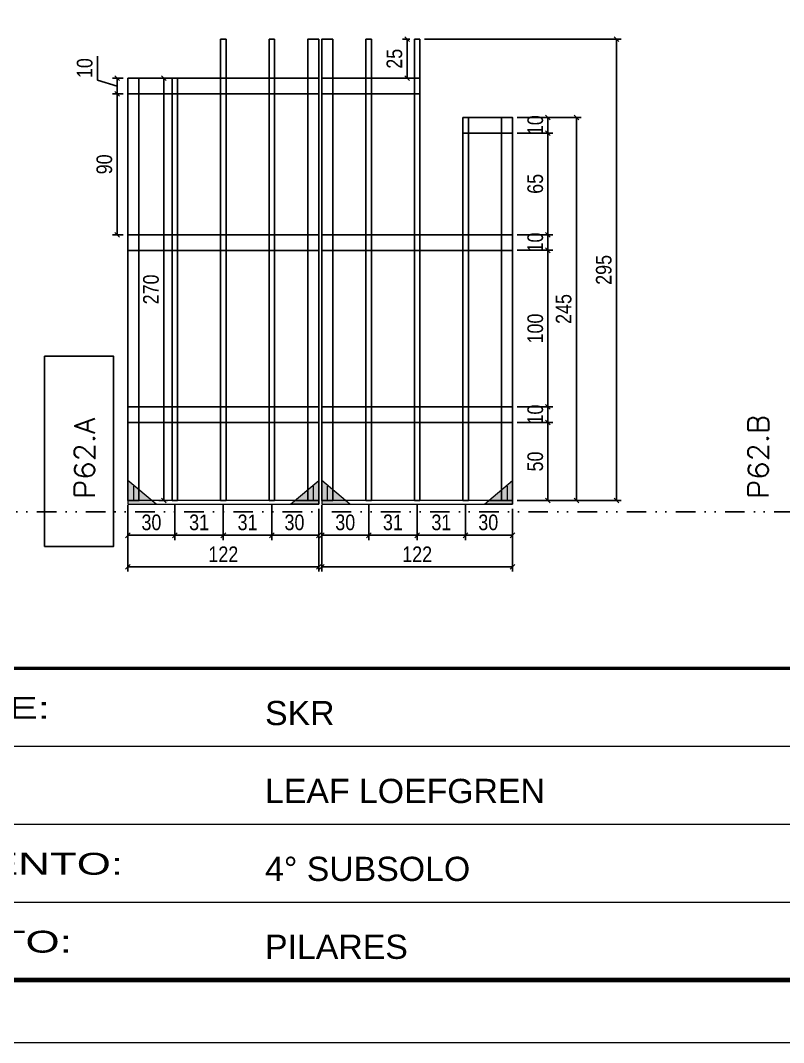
# Model space of a CAD drawing. Header units: millimetres. Extents: x 13777 to 27878, y -21631 to 6985.
# Drawn here: x 19711 to 20199, y -8997 to -8343 of the extents above; entities that cross this region are included whole.
import ezdxf

# ---------------------------------------------------------------- set-up
doc = ezdxf.new("R2010")
doc.units = ezdxf.units.MM
for name, pattern in [('CONTINUO', [0]), ('DASHED', [0.75, 0.5, -0.25]), ('DIVIDE2', [0.625, 0.25, -0.125, 0, -0.125, 0, -0.125]), ('HIDDEN', [0.375, 0.25, -0.125])]:
    doc.linetypes.add(name, pattern=pattern)
doc.layers.add('00-FELIPE', color=6, linetype='Continuous', plot=False)
for name, color, linetype in [('COTA', 241, 'Continuous'), ('Nível', 160, 'Continuous'), ('SARR_2.2x10', 60, 'Continuous'), ('SARR_3.5x7', 81, 'Continuous'), ('SARR_7x7', 40, 'Continuous')]:
    doc.layers.add(name, color=color, linetype=linetype)
for name, color, linetype, lineweight in [('Folhas', 255, 'Continuous', 9), ('Madeira', 126, 'Continuous', 18), ('Sarr 2.2x7', 40, 'Continuous', 9), ('SARRAFO DE PRESSAO', 251, 'DASHED', 9), ('Texto Seção', 7, 'Continuous', 15)]:
    doc.layers.add(name, color=color, linetype=linetype, lineweight=lineweight)
doc.styles.add('ARIAL', font='arial.ttf')
doc.styles.add('COTA TECNICA', font='techl___.ttf', dxfattribs={"height": 10})
doc.styles.add('REGUA-120', font='ROMANS.shx', dxfattribs={"height": 15})
doc.styles.add('Tecnologia', font='')
doc.styles.get('Tecnologia').set_extended_font_data('Forgotten Futurist')
doc.dimstyles.new('PAINEL', dxfattribs={"dimtxt": 10, "dimasz": 3, "dimexe": 3, "dimexo": 3, "dimgap": 3, "dimtad": 1, "dimdec": 1, "dimzin": 12, "dimdsep": 46, "dimtxsty": 'COTA TECNICA', "dimblk1": 'OBLIQUE', "dimblk2": 'OBLIQUE', "dimsah": 1, "dimcen": 0.9, "dimclrd": 4, "dimclre": 4, "dimclrt": 240, "dimadec": 1, "dimazin": 3, "dimtfac": 1, "dimtdec": 1, "dimtmove": 0, "dimatfit": 3, "dimfxl": 1, "dimtolj": 1, "dimtzin": 12, "dimarcsym": 0})

# ---------------------------------------------------------------- blocks, each defined once
blk = doc.blocks.new('9999999999')
at = {"color": 30, "linetype": 'CONTINUO'}
for p, q in [((98564.56, 34379.64), (99583.98, 34379.64)), ((98564.56, 34329.83), (99487.98, 34329.83)), ((98564.56, 34280.02), (99487.98, 34280.02))]:
    blk.add_line(p, q, dxfattribs=at)
at = {"color": 30, "linetype": 'CONTINUO', "const_width": 2}
blk.add_lwpolyline([(99583.98, 34230.21), (99583.98, 34414.45, 0.414214), (99568.98, 34429.45), (98228.98, 34429.45, 0.414214), (98213.98, 34414.45), (98213.98, 34245.21, 0.414214), (98228.98, 34230.21), (99583.98, 34230.21)], format="xyb", dxfattribs=at)
at = {"layer": 'Folhas'}
blk.add_lwpolyline([(98138.98, 34190.21), (99623.98, 34190.21), (99623.98, 35240.21), (98138.98, 35240.21)], close=True, dxfattribs=at)
at = {"layer": 'Folhas', "color": 30, "const_width": 3}
blk.add_lwpolyline([(98213.98, 34230.21), (99583.98, 34230.21), (99583.98, 35200.21), (98213.98, 35200.21)], close=True, dxfattribs=at)
at = {"color": 7, "linetype": 'Continuous', "ltscale": 5, "style": 'ARIAL'}
for s, height, p in [('SKR', 15.483, (98837.68, 34393.13)), ('LEAF LOEFGREN', 15.4829, (98837.68, 34343.32)), ('4° SUBSOLO', 15.483, (98837.68, 34293.51)), ('PILARES', 15.483, (98837.68, 34243.7))]:
    blk.add_text(s, height=height, dxfattribs=at).set_placement(p)
at = {"layer": 'Folhas', "color": 7, "style": 'Tecnologia', "width": 1.5}
for s, p in [('CLIENTE:', (98573.65, 34397.17)), ('PAVIMENTO:', (98573.65, 34297.5)), ('PROJETO:', (98573.65, 34247.69))]:
    blk.add_text(s, height=14, dxfattribs=at).set_placement(p)
blk = doc.blocks.new('_Oblique')
at = {"color": 0, "linetype": 'ByBlock', "lineweight": -2}
blk.add_line((-0.5, -0.5), (0.5, 0.5), dxfattribs=at)
blk = doc.blocks.new('*D2402')
at = {"layer": 'COTA', "color": 4, "lineweight": -2, "transparency": 16777216}
for p, q in [((19903.48, -8668.47), (19903.48, -8695.64)), ((20025.48, -8668.47), (20025.48, -8695.64)), ((20025.48, -8692.64), (19903.48, -8692.64))]:
    blk.add_line(p, q, dxfattribs=at)
at = {"layer": 'Defpoints', "color": 0, "transparency": 16777216}
for p in [(19903.48, -8665.47), (20025.48, -8665.47), (19903.48, -8692.64)]:
    blk.add_point(p, dxfattribs=at)
at = {"layer": 'COTA', "color": 4, "lineweight": -2, "transparency": 16777216, "xscale": 3, "yscale": 3, "zscale": 3, "rotation": 180}
blk.add_blockref('_Oblique', (19903.48, -8692.64), dxfattribs=at)
at = {"layer": 'COTA', "color": 4, "lineweight": -2, "transparency": 16777216, "xscale": 3, "yscale": 3, "zscale": 3}
blk.add_blockref('_Oblique', (20025.48, -8692.64), dxfattribs=at)
at = {"layer": 'COTA', "color": 240, "transparency": 16777216, "insert": (19964.48, -8684.59), "char_height": 10, "attachment_point": 5, "style": 'COTA TECNICA'}
blk.add_mtext('\\A1;122', dxfattribs=at)
blk = doc.blocks.new('*D2403')
at = {"layer": 'COTA', "color": 4, "lineweight": -2, "transparency": 16777216}
for p, q in [((19903.48, -8653.27), (19903.48, -8675.47)), ((19933.48, -8653.27), (19933.48, -8675.47)), ((19933.48, -8672.47), (19903.48, -8672.47))]:
    blk.add_line(p, q, dxfattribs=at)
at = {"layer": 'Defpoints', "color": 0, "transparency": 16777216}
for p in [(19903.48, -8650.27), (19933.48, -8650.27), (19903.48, -8672.47)]:
    blk.add_point(p, dxfattribs=at)
at = {"layer": 'COTA', "color": 4, "lineweight": -2, "transparency": 16777216, "xscale": 3, "yscale": 3, "zscale": 3, "rotation": 180}
blk.add_blockref('_Oblique', (19903.48, -8672.47), dxfattribs=at)
at = {"layer": 'COTA', "color": 4, "lineweight": -2, "transparency": 16777216, "xscale": 3, "yscale": 3, "zscale": 3}
blk.add_blockref('_Oblique', (19933.48, -8672.47), dxfattribs=at)
at = {"layer": 'COTA', "color": 240, "transparency": 16777216, "insert": (19918.48, -8664.25), "char_height": 10, "attachment_point": 5, "style": 'COTA TECNICA'}
blk.add_mtext('\\A1;30', dxfattribs=at)
blk = doc.blocks.new('*D2404')
at = {"layer": 'COTA', "color": 4, "lineweight": -2, "transparency": 16777216}
for p, q in [((19995.48, -8653.27), (19995.48, -8675.47)), ((20025.48, -8655.47), (20025.48, -8675.47)), ((19995.48, -8672.47), (20025.48, -8672.47))]:
    blk.add_line(p, q, dxfattribs=at)
at = {"layer": 'Defpoints', "color": 0, "transparency": 16777216}
for p in [(19995.48, -8650.27), (20025.48, -8652.47), (20025.48, -8672.47)]:
    blk.add_point(p, dxfattribs=at)
at = {"layer": 'COTA', "color": 4, "lineweight": -2, "transparency": 16777216, "xscale": 3, "yscale": 3, "zscale": 3, "rotation": 180}
blk.add_blockref('_Oblique', (19995.48, -8672.47), dxfattribs=at)
at = {"layer": 'COTA', "color": 4, "lineweight": -2, "transparency": 16777216, "xscale": 3, "yscale": 3, "zscale": 3}
blk.add_blockref('_Oblique', (20025.48, -8672.47), dxfattribs=at)
at = {"layer": 'COTA', "color": 240, "transparency": 16777216, "insert": (20009.98, -8664.25), "char_height": 10, "attachment_point": 5, "style": 'COTA TECNICA'}
blk.add_mtext('\\A1;30', dxfattribs=at)
blk = doc.blocks.new('*D2405')
at = {"layer": 'COTA', "color": 4, "lineweight": -2, "transparency": 16777216}
for p, q in [((19933.48, -8653.27), (19933.48, -8675.47)), ((19964.48, -8653.27), (19964.48, -8675.47)), ((19933.48, -8672.47), (19964.48, -8672.47))]:
    blk.add_line(p, q, dxfattribs=at)
at = {"layer": 'Defpoints', "color": 0, "transparency": 16777216}
for p in [(19933.48, -8650.27), (19964.48, -8650.27), (19964.48, -8672.47)]:
    blk.add_point(p, dxfattribs=at)
at = {"layer": 'COTA', "color": 4, "lineweight": -2, "transparency": 16777216, "xscale": 3, "yscale": 3, "zscale": 3, "rotation": 180}
blk.add_blockref('_Oblique', (19933.48, -8672.47), dxfattribs=at)
at = {"layer": 'COTA', "color": 4, "lineweight": -2, "transparency": 16777216, "xscale": 3, "yscale": 3, "zscale": 3}
blk.add_blockref('_Oblique', (19964.48, -8672.47), dxfattribs=at)
at = {"layer": 'COTA', "color": 240, "transparency": 16777216, "insert": (19948.98, -8664.25), "char_height": 10, "attachment_point": 5, "style": 'COTA TECNICA'}
blk.add_mtext('\\A1;31', dxfattribs=at)
blk = doc.blocks.new('*D2406')
at = {"layer": 'COTA', "color": 4, "lineweight": -2, "transparency": 16777216}
for p, q in [((20028.48, -8600.27), (20051.18, -8600.27)), ((20048.18, -8650.27), (20048.18, -8600.27)), ((20028.48, -8650.27), (20051.18, -8650.27))]:
    blk.add_line(p, q, dxfattribs=at)
at = {"layer": 'Defpoints', "color": 0, "transparency": 16777216}
for p in [(20025.48, -8600.27), (20048.18, -8600.27), (20025.48, -8650.27)]:
    blk.add_point(p, dxfattribs=at)
at = {"layer": 'COTA', "color": 4, "lineweight": -2, "transparency": 16777216, "xscale": 3, "yscale": 3, "zscale": 3}
for p, rotation in [((20048.18, -8600.27), 90), ((20048.18, -8650.27), 270)]:
    blk.add_blockref('_Oblique', p, dxfattribs=dict(at, rotation=rotation))
at = {"layer": 'COTA', "color": 240, "transparency": 16777216, "insert": (20040.07, -8625.27), "char_height": 10, "attachment_point": 5, "rotation": 90, "style": 'COTA TECNICA'}
blk.add_mtext('\\A1;50', dxfattribs=at)
blk = doc.blocks.new('*D2407')
at = {"layer": 'COTA', "color": 4, "lineweight": -2, "transparency": 16777216}
for p, q in [((19964.48, -8653.27), (19964.48, -8675.47)), ((19995.48, -8653.27), (19995.48, -8675.47)), ((19964.48, -8672.47), (19995.48, -8672.47))]:
    blk.add_line(p, q, dxfattribs=at)
at = {"layer": 'Defpoints', "color": 0, "transparency": 16777216}
for p in [(19964.48, -8650.27), (19995.48, -8650.27), (19995.48, -8672.47)]:
    blk.add_point(p, dxfattribs=at)
at = {"layer": 'COTA', "color": 4, "lineweight": -2, "transparency": 16777216, "xscale": 3, "yscale": 3, "zscale": 3, "rotation": 180}
blk.add_blockref('_Oblique', (19964.48, -8672.47), dxfattribs=at)
at = {"layer": 'COTA', "color": 4, "lineweight": -2, "transparency": 16777216, "xscale": 3, "yscale": 3, "zscale": 3}
blk.add_blockref('_Oblique', (19995.48, -8672.47), dxfattribs=at)
at = {"layer": 'COTA', "color": 240, "transparency": 16777216, "insert": (19979.98, -8664.25), "char_height": 10, "attachment_point": 5, "style": 'COTA TECNICA'}
blk.add_mtext('\\A1;31', dxfattribs=at)
blk = doc.blocks.new('*D2408')
at = {"layer": 'COTA', "color": 4, "lineweight": -2, "transparency": 16777216}
for p, q in [((20028.48, -8590.27), (20051.18, -8590.27)), ((20048.18, -8600.27), (20048.18, -8590.27)), ((20028.48, -8600.27), (20051.18, -8600.27))]:
    blk.add_line(p, q, dxfattribs=at)
at = {"layer": 'Defpoints', "color": 0, "transparency": 16777216}
for p in [(20025.48, -8590.27), (20048.18, -8590.27), (20025.48, -8600.27)]:
    blk.add_point(p, dxfattribs=at)
at = {"layer": 'COTA', "color": 4, "lineweight": -2, "transparency": 16777216, "xscale": 3, "yscale": 3, "zscale": 3}
for p, rotation in [((20048.18, -8590.27), 90), ((20048.18, -8600.27), 270)]:
    blk.add_blockref('_Oblique', p, dxfattribs=dict(at, rotation=rotation))
at = {"layer": 'COTA', "color": 240, "transparency": 16777216, "insert": (20040.08, -8595.27), "char_height": 10, "attachment_point": 5, "rotation": 90, "style": 'COTA TECNICA'}
blk.add_mtext('\\A1;10', dxfattribs=at)
blk = doc.blocks.new('*D2409')
at = {"layer": 'COTA', "color": 4, "lineweight": -2, "transparency": 16777216}
for p, q in [((20028.48, -8490.27), (20051.18, -8490.27)), ((20048.18, -8590.27), (20048.18, -8490.27)), ((20028.48, -8590.27), (20051.18, -8590.27))]:
    blk.add_line(p, q, dxfattribs=at)
at = {"layer": 'Defpoints', "color": 0, "transparency": 16777216}
for p in [(20025.48, -8490.27), (20048.18, -8490.27), (20025.48, -8590.27)]:
    blk.add_point(p, dxfattribs=at)
at = {"layer": 'COTA', "color": 4, "lineweight": -2, "transparency": 16777216, "xscale": 3, "yscale": 3, "zscale": 3}
for p, rotation in [((20048.18, -8490.27), 90), ((20048.18, -8590.27), 270)]:
    blk.add_blockref('_Oblique', p, dxfattribs=dict(at, rotation=rotation))
at = {"layer": 'COTA', "color": 240, "transparency": 16777216, "insert": (20040.08, -8540.27), "char_height": 10, "attachment_point": 5, "rotation": 90, "style": 'COTA TECNICA'}
blk.add_mtext('\\A1;100', dxfattribs=at)
blk = doc.blocks.new('*D2410')
at = {"layer": 'COTA', "color": 4, "lineweight": -2, "transparency": 16777216}
for p, q in [((20028.48, -8480.27), (20051.18, -8480.27)), ((20048.18, -8490.27), (20048.18, -8480.27)), ((20028.48, -8490.27), (20051.18, -8490.27))]:
    blk.add_line(p, q, dxfattribs=at)
at = {"layer": 'Defpoints', "color": 0, "transparency": 16777216}
for p in [(20025.48, -8480.27), (20048.18, -8480.27), (20025.48, -8490.27)]:
    blk.add_point(p, dxfattribs=at)
at = {"layer": 'COTA', "color": 4, "lineweight": -2, "transparency": 16777216, "xscale": 3, "yscale": 3, "zscale": 3}
for p, rotation in [((20048.18, -8480.27), 90), ((20048.18, -8490.27), 270)]:
    blk.add_blockref('_Oblique', p, dxfattribs=dict(at, rotation=rotation))
at = {"layer": 'COTA', "color": 240, "transparency": 16777216, "insert": (20040.08, -8485.27), "char_height": 10, "attachment_point": 5, "rotation": 90, "style": 'COTA TECNICA'}
blk.add_mtext('\\A1;10', dxfattribs=at)
blk = doc.blocks.new('*D2411')
at = {"layer": 'COTA', "color": 4, "lineweight": -2, "transparency": 16777216}
for p, q in [((20028.48, -8415.27), (20051.18, -8415.27)), ((20048.18, -8480.27), (20048.18, -8415.27)), ((20028.48, -8480.27), (20051.18, -8480.27))]:
    blk.add_line(p, q, dxfattribs=at)
at = {"layer": 'Defpoints', "color": 0, "transparency": 16777216}
for p in [(20025.48, -8415.27), (20048.18, -8415.27), (20025.48, -8480.27)]:
    blk.add_point(p, dxfattribs=at)
at = {"layer": 'COTA', "color": 4, "lineweight": -2, "transparency": 16777216, "xscale": 3, "yscale": 3, "zscale": 3}
for p, rotation in [((20048.18, -8415.27), 90), ((20048.18, -8480.27), 270)]:
    blk.add_blockref('_Oblique', p, dxfattribs=dict(at, rotation=rotation))
at = {"layer": 'COTA', "color": 240, "transparency": 16777216, "insert": (20040.07, -8447.77), "char_height": 10, "attachment_point": 5, "rotation": 90, "style": 'COTA TECNICA'}
blk.add_mtext('\\A1;65', dxfattribs=at)
blk = doc.blocks.new('*D2412')
at = {"layer": 'COTA', "color": 4, "lineweight": -2, "transparency": 16777216}
for p, q in [((20028.48, -8405.27), (20051.18, -8405.27)), ((20048.18, -8415.27), (20048.18, -8405.27)), ((20028.48, -8415.27), (20051.18, -8415.27))]:
    blk.add_line(p, q, dxfattribs=at)
at = {"layer": 'Defpoints', "color": 0, "transparency": 16777216}
for p in [(20025.48, -8405.27), (20048.18, -8405.27), (20025.48, -8415.27)]:
    blk.add_point(p, dxfattribs=at)
at = {"layer": 'COTA', "color": 4, "lineweight": -2, "transparency": 16777216, "xscale": 3, "yscale": 3, "zscale": 3}
for p, rotation in [((20048.18, -8405.27), 90), ((20048.18, -8415.27), 270)]:
    blk.add_blockref('_Oblique', p, dxfattribs=dict(at, rotation=rotation))
at = {"layer": 'COTA', "color": 240, "transparency": 16777216, "insert": (20040.08, -8410.27), "char_height": 10, "attachment_point": 5, "rotation": 90, "style": 'COTA TECNICA'}
blk.add_mtext('\\A1;10', dxfattribs=at)
blk = doc.blocks.new('*D2418')
at = {"layer": 'COTA', "color": 4, "lineweight": -2, "transparency": 16777216}
for p, q in [((20028.48, -8405.3), (20069.34, -8405.3)), ((20066.34, -8405.3), (20066.34, -8650.27)), ((20028.48, -8650.27), (20069.34, -8650.27))]:
    blk.add_line(p, q, dxfattribs=at)
at = {"layer": 'Defpoints', "color": 0, "transparency": 16777216}
for p in [(20025.48, -8405.3), (20025.48, -8650.27), (20066.34, -8650.27)]:
    blk.add_point(p, dxfattribs=at)
at = {"layer": 'COTA', "color": 4, "lineweight": -2, "transparency": 16777216, "xscale": 3, "yscale": 3, "zscale": 3}
for p, rotation in [((20066.34, -8405.3), 90), ((20066.34, -8650.27), 270)]:
    blk.add_blockref('_Oblique', p, dxfattribs=dict(at, rotation=rotation))
at = {"layer": 'COTA', "color": 240, "transparency": 16777216, "insert": (20058.23, -8527.78), "char_height": 10, "attachment_point": 5, "rotation": 90, "style": 'COTA TECNICA'}
blk.add_mtext('\\A1;245', dxfattribs=at)
blk = doc.blocks.new('*D2413')
at = {"layer": 'COTA', "color": 4, "lineweight": -2, "transparency": 16777216}
for p, q in [((19779.48, -8668.47), (19779.48, -8695.64)), ((19901.48, -8668.47), (19901.48, -8695.64)), ((19901.48, -8692.64), (19779.48, -8692.64))]:
    blk.add_line(p, q, dxfattribs=at)
at = {"layer": 'Defpoints', "color": 0, "transparency": 16777216}
for p in [(19779.48, -8665.47), (19901.48, -8665.47), (19779.48, -8692.64)]:
    blk.add_point(p, dxfattribs=at)
at = {"layer": 'COTA', "color": 4, "lineweight": -2, "transparency": 16777216, "xscale": 3, "yscale": 3, "zscale": 3, "rotation": 180}
blk.add_blockref('_Oblique', (19779.48, -8692.64), dxfattribs=at)
at = {"layer": 'COTA', "color": 4, "lineweight": -2, "transparency": 16777216, "xscale": 3, "yscale": 3, "zscale": 3}
blk.add_blockref('_Oblique', (19901.48, -8692.64), dxfattribs=at)
at = {"layer": 'COTA', "color": 240, "transparency": 16777216, "insert": (19840.48, -8684.59), "char_height": 10, "attachment_point": 5, "style": 'COTA TECNICA'}
blk.add_mtext('\\A1;122', dxfattribs=at)
blk = doc.blocks.new('*D2414')
at = {"layer": 'COTA', "color": 4, "lineweight": -2, "transparency": 16777216}
for p, q in [((19779.48, -8653.27), (19779.48, -8675.47)), ((19809.48, -8653.27), (19809.48, -8675.47)), ((19809.48, -8672.47), (19779.48, -8672.47))]:
    blk.add_line(p, q, dxfattribs=at)
at = {"layer": 'Defpoints', "color": 0, "transparency": 16777216}
for p in [(19779.48, -8650.27), (19809.48, -8650.27), (19779.48, -8672.47)]:
    blk.add_point(p, dxfattribs=at)
at = {"layer": 'COTA', "color": 4, "lineweight": -2, "transparency": 16777216, "xscale": 3, "yscale": 3, "zscale": 3, "rotation": 180}
blk.add_blockref('_Oblique', (19779.48, -8672.47), dxfattribs=at)
at = {"layer": 'COTA', "color": 4, "lineweight": -2, "transparency": 16777216, "xscale": 3, "yscale": 3, "zscale": 3}
blk.add_blockref('_Oblique', (19809.48, -8672.47), dxfattribs=at)
at = {"layer": 'COTA', "color": 240, "transparency": 16777216, "insert": (19794.48, -8664.25), "char_height": 10, "attachment_point": 5, "style": 'COTA TECNICA'}
blk.add_mtext('\\A1;30', dxfattribs=at)
blk = doc.blocks.new('*D2415')
at = {"layer": 'COTA', "color": 4, "lineweight": -2, "transparency": 16777216}
for p, q in [((19871.48, -8653.27), (19871.48, -8675.47)), ((19901.48, -8655.47), (19901.48, -8675.47)), ((19871.48, -8672.47), (19901.48, -8672.47))]:
    blk.add_line(p, q, dxfattribs=at)
at = {"layer": 'Defpoints', "color": 0, "transparency": 16777216}
for p in [(19871.48, -8650.27), (19901.48, -8652.47), (19901.48, -8672.47)]:
    blk.add_point(p, dxfattribs=at)
at = {"layer": 'COTA', "color": 4, "lineweight": -2, "transparency": 16777216, "xscale": 3, "yscale": 3, "zscale": 3, "rotation": 180}
blk.add_blockref('_Oblique', (19871.48, -8672.47), dxfattribs=at)
at = {"layer": 'COTA', "color": 4, "lineweight": -2, "transparency": 16777216, "xscale": 3, "yscale": 3, "zscale": 3}
blk.add_blockref('_Oblique', (19901.48, -8672.47), dxfattribs=at)
at = {"layer": 'COTA', "color": 240, "transparency": 16777216, "insert": (19885.98, -8664.25), "char_height": 10, "attachment_point": 5, "style": 'COTA TECNICA'}
blk.add_mtext('\\A1;30', dxfattribs=at)
blk = doc.blocks.new('*D2416')
at = {"layer": 'COTA', "color": 4, "lineweight": -2, "transparency": 16777216}
for p, q in [((19809.48, -8653.27), (19809.48, -8675.47)), ((19840.48, -8653.27), (19840.48, -8675.47)), ((19809.48, -8672.47), (19840.48, -8672.47))]:
    blk.add_line(p, q, dxfattribs=at)
at = {"layer": 'Defpoints', "color": 0, "transparency": 16777216}
for p in [(19809.48, -8650.27), (19840.48, -8650.27), (19840.48, -8672.47)]:
    blk.add_point(p, dxfattribs=at)
at = {"layer": 'COTA', "color": 4, "lineweight": -2, "transparency": 16777216, "xscale": 3, "yscale": 3, "zscale": 3, "rotation": 180}
blk.add_blockref('_Oblique', (19809.48, -8672.47), dxfattribs=at)
at = {"layer": 'COTA', "color": 4, "lineweight": -2, "transparency": 16777216, "xscale": 3, "yscale": 3, "zscale": 3}
blk.add_blockref('_Oblique', (19840.48, -8672.47), dxfattribs=at)
at = {"layer": 'COTA', "color": 240, "transparency": 16777216, "insert": (19824.98, -8664.25), "char_height": 10, "attachment_point": 5, "style": 'COTA TECNICA'}
blk.add_mtext('\\A1;31', dxfattribs=at)
blk = doc.blocks.new('*D2417')
at = {"layer": 'COTA', "color": 4, "lineweight": -2, "transparency": 16777216}
for p, q in [((19840.48, -8653.27), (19840.48, -8675.47)), ((19871.48, -8653.27), (19871.48, -8675.47)), ((19840.48, -8672.47), (19871.48, -8672.47))]:
    blk.add_line(p, q, dxfattribs=at)
at = {"layer": 'Defpoints', "color": 0, "transparency": 16777216}
for p in [(19840.48, -8650.27), (19871.48, -8650.27), (19871.48, -8672.47)]:
    blk.add_point(p, dxfattribs=at)
at = {"layer": 'COTA', "color": 4, "lineweight": -2, "transparency": 16777216, "xscale": 3, "yscale": 3, "zscale": 3, "rotation": 180}
blk.add_blockref('_Oblique', (19840.48, -8672.47), dxfattribs=at)
at = {"layer": 'COTA', "color": 4, "lineweight": -2, "transparency": 16777216, "xscale": 3, "yscale": 3, "zscale": 3}
blk.add_blockref('_Oblique', (19871.48, -8672.47), dxfattribs=at)
at = {"layer": 'COTA', "color": 240, "transparency": 16777216, "insert": (19855.98, -8664.25), "char_height": 10, "attachment_point": 5, "style": 'COTA TECNICA'}
blk.add_mtext('\\A1;31', dxfattribs=at)
blk = doc.blocks.new('*D2436')
at = {"layer": 'COTA', "color": 4, "lineweight": -2, "transparency": 16777216}
for p, q in [((19804.73, -8380.27), (19799.32, -8380.27)), ((19802.32, -8380.27), (19802.32, -8650.27)), ((19804.73, -8650.27), (19799.32, -8650.27))]:
    blk.add_line(p, q, dxfattribs=at)
at = {"layer": 'Defpoints', "color": 0, "transparency": 16777216}
for p in [(19807.73, -8380.27), (19802.32, -8650.27), (19807.73, -8650.27)]:
    blk.add_point(p, dxfattribs=at)
at = {"layer": 'COTA', "color": 4, "lineweight": -2, "transparency": 16777216, "xscale": 3, "yscale": 3, "zscale": 3}
for p, rotation in [((19802.32, -8380.27), 90), ((19802.32, -8650.27), 270)]:
    blk.add_blockref('_Oblique', p, dxfattribs=dict(at, rotation=rotation))
at = {"layer": 'COTA', "color": 240, "transparency": 16777216, "insert": (19794.22, -8515.27), "char_height": 10, "attachment_point": 5, "rotation": 90, "style": 'COTA TECNICA'}
blk.add_mtext('\\A1;270', dxfattribs=at)
blk = doc.blocks.new('*D2437')
at = {"layer": 'COTA', "color": 4, "lineweight": -2, "transparency": 16777216}
for p, q in [((19969.23, -8355.3), (20095.04, -8355.3)), ((20092.04, -8650.27), (20092.04, -8355.3)), ((20028.48, -8650.27), (20095.04, -8650.27))]:
    blk.add_line(p, q, dxfattribs=at)
at = {"layer": 'Defpoints', "color": 0, "transparency": 16777216}
for p in [(19966.23, -8355.3), (20092.04, -8355.3), (20025.48, -8650.27)]:
    blk.add_point(p, dxfattribs=at)
at = {"layer": 'COTA', "color": 4, "lineweight": -2, "transparency": 16777216, "xscale": 3, "yscale": 3, "zscale": 3}
for p, rotation in [((20092.04, -8355.3), 90), ((20092.04, -8650.27), 270)]:
    blk.add_blockref('_Oblique', p, dxfattribs=dict(at, rotation=rotation))
at = {"layer": 'COTA', "color": 240, "transparency": 16777216, "insert": (20083.9, -8502.78), "char_height": 10, "attachment_point": 5, "rotation": 90, "style": 'COTA TECNICA'}
blk.add_mtext('\\A1;295', dxfattribs=at)
blk = doc.blocks.new('*D2438')
at = {"layer": 'COTA', "color": 4, "lineweight": -2, "transparency": 16777216}
for p, q in [((19959.73, -8355.3), (19955.08, -8355.3)), ((19958.08, -8380.3), (19958.08, -8355.3)), ((19963.23, -8380.3), (19955.08, -8380.3))]:
    blk.add_line(p, q, dxfattribs=at)
at = {"layer": 'Defpoints', "color": 0, "transparency": 16777216}
for p in [(19958.08, -8355.3), (19962.73, -8355.3), (19966.23, -8380.3)]:
    blk.add_point(p, dxfattribs=at)
at = {"layer": 'COTA', "color": 4, "lineweight": -2, "transparency": 16777216, "xscale": 3, "yscale": 3, "zscale": 3}
for p, rotation in [((19958.08, -8355.3), 90), ((19958.08, -8380.3), 270)]:
    blk.add_blockref('_Oblique', p, dxfattribs=dict(at, rotation=rotation))
at = {"layer": 'COTA', "color": 240, "transparency": 16777216, "insert": (19949.97, -8367.8), "char_height": 10, "attachment_point": 5, "rotation": 90, "style": 'COTA TECNICA'}
blk.add_mtext('\\A1;25', dxfattribs=at)
blk = doc.blocks.new('*D2439')
at = {"layer": 'COTA', "color": 4, "lineweight": -2, "transparency": 16777216}
for p, q in [((19776.48, -8390.3), (19769.51, -8390.3)), ((19772.51, -8480.3), (19772.51, -8390.3)), ((19776.48, -8480.3), (19769.51, -8480.3))]:
    blk.add_line(p, q, dxfattribs=at)
at = {"layer": 'Defpoints', "color": 0, "transparency": 16777216}
for p in [(19772.51, -8390.3), (19779.48, -8390.3), (19779.48, -8480.3)]:
    blk.add_point(p, dxfattribs=at)
at = {"layer": 'COTA', "color": 4, "lineweight": -2, "transparency": 16777216, "xscale": 3, "yscale": 3, "zscale": 3}
for p, rotation in [((19772.51, -8390.3), 90), ((19772.51, -8480.3), 270)]:
    blk.add_blockref('_Oblique', p, dxfattribs=dict(at, rotation=rotation))
at = {"layer": 'COTA', "color": 240, "transparency": 16777216, "insert": (19764.38, -8435.3), "char_height": 10, "attachment_point": 5, "rotation": 90, "style": 'COTA TECNICA'}
blk.add_mtext('\\A1;90', dxfattribs=at)
blk = doc.blocks.new('*D2440')
at = {"layer": 'COTA', "color": 4, "lineweight": -2, "transparency": 16777216}
for p, q in [((19759.91, -8381.5), (19759.91, -8366.07)), ((19772.51, -8385.28), (19759.91, -8381.5)), ((19776.48, -8380.27), (19769.51, -8380.27)), ((19772.51, -8390.3), (19772.51, -8380.27)), ((19776.48, -8390.3), (19769.51, -8390.3))]:
    blk.add_line(p, q, dxfattribs=at)
at = {"layer": 'Defpoints', "color": 0, "transparency": 16777216}
for p in [(19772.51, -8380.27), (19779.48, -8380.27), (19779.48, -8390.3)]:
    blk.add_point(p, dxfattribs=at)
at = {"layer": 'COTA', "color": 4, "lineweight": -2, "transparency": 16777216, "xscale": 3, "yscale": 3, "zscale": 3}
for p, rotation in [((19772.51, -8380.27), 90), ((19772.51, -8390.3), 270)]:
    blk.add_blockref('_Oblique', p, dxfattribs=dict(at, rotation=rotation))
at = {"layer": 'COTA', "color": 240, "transparency": 16777216, "insert": (19751.81, -8373.79), "char_height": 10, "attachment_point": 5, "rotation": 90, "style": 'COTA TECNICA'}
blk.add_mtext('\\A1;10', dxfattribs=at)

msp = doc.modelspace()

# ---------------------------------------------------------------- hatches: boundary and pattern name
at = {"layer": 'Madeira'}
h = msp.add_hatch(color=252, dxfattribs=at)
h.dxf.hatch_style = 2
h.paths.add_polyline_path([(19779.48, -8637.47), (19779.48, -8652.47), (19797.48, -8652.47)])
h = msp.add_hatch(color=252, dxfattribs=at)
h.dxf.hatch_style = 2
h.paths.add_polyline_path([(19901.48, -8637.47), (19901.48, -8652.47), (19883.48, -8652.47)])
h = msp.add_hatch(color=252, dxfattribs=at)
h.dxf.hatch_style = 2
h.paths.add_polyline_path([(19903.48, -8637.47), (19903.48, -8652.47), (19921.48, -8652.47)])
h = msp.add_hatch(color=252, dxfattribs=at)
h.dxf.hatch_style = 2
h.paths.add_polyline_path([(20025.48, -8637.47), (20025.48, -8652.47), (20007.48, -8652.47)])

# ---------------------------------------------------------------- linework, layer by layer
at = {"layer": '00-FELIPE'}
msp.add_lwpolyline([(19726.16, -8558.01), (19770.22, -8558.01), (19770.22, -8679.59), (19726.16, -8679.59)], close=True, dxfattribs=at)
at = {"layer": 'Madeira', "color": 1, "linetype": 'HIDDEN'}
for p, q in [((19782.98, -8640.97), (19782.98, -8650.27)), ((19782.98, -8640.97), (19782.98, -8650.27)), ((19786.48, -8644.47), (19786.48, -8650.27)), ((19897.98, -8640.97), (19897.98, -8650.27)), ((19897.98, -8640.97), (19897.98, -8650.27)), ((19906.98, -8640.97), (19906.98, -8650.27)), ((19906.98, -8640.97), (19906.98, -8650.27)), ((19910.48, -8644.47), (19910.48, -8650.27)), ((20021.98, -8640.97), (20021.98, -8650.27)), ((20021.98, -8640.97), (20021.98, -8650.27)), ((19789.32, -8650.27), (19779.48, -8650.27)), ((19789.32, -8650.27), (19779.48, -8650.27)), ((19795.28, -8650.27), (19779.48, -8650.27)), ((19885.68, -8650.27), (19901.48, -8650.27)), ((19891.65, -8650.27), (19901.48, -8650.27)), ((19891.65, -8650.27), (19901.48, -8650.27)), ((19913.32, -8650.27), (19903.48, -8650.27)), ((19913.32, -8650.27), (19903.48, -8650.27)), ((19919.28, -8650.27), (19903.48, -8650.27)), ((20009.68, -8650.27), (20025.48, -8650.27)), ((20015.65, -8650.27), (20025.48, -8650.27)), ((20015.65, -8650.27), (20025.48, -8650.27))]:
    msp.add_line(p, q, dxfattribs=at)
at = {"layer": 'Madeira'}
for p, q in [((19779.48, -8650.27), (19779.48, -8652.47)), ((19779.48, -8650.27), (19779.48, -8652.47)), ((19779.48, -8650.27), (19779.48, -8652.47)), ((19903.48, -8650.27), (19903.48, -8652.47)), ((19903.48, -8650.27), (19903.48, -8652.47)), ((19903.48, -8650.27), (19903.48, -8652.47))]:
    msp.add_line(p, q, dxfattribs=at)
at = {"layer": 'Madeira', "color": 0}
for points in [[(19779.48, -8637.47), (19779.48, -8652.47), (19797.48, -8652.47), (19779.48, -8637.47)], [(19901.48, -8637.47), (19901.48, -8652.47), (19883.48, -8652.47), (19901.48, -8637.47)], [(19903.48, -8637.47), (19903.48, -8652.47), (19921.48, -8652.47), (19903.48, -8637.47)], [(20025.48, -8637.47), (20025.48, -8652.47), (20007.48, -8652.47), (20025.48, -8637.47)]]:
    msp.add_lwpolyline(points, dxfattribs=at)
at = {"layer": 'Nível', "color": 4, "linetype": 'DIVIDE2', "ltscale": 50}
msp.add_line((13777.11, -8657.47), (21531.15, -8657.47), dxfattribs=at)
at = {"layer": 'Sarr 2.2x7'}
for points in [[(19901.48, -8650.27), (19779.48, -8650.27), (19779.48, -8652.47), (19901.48, -8652.47)], [(20025.48, -8650.27), (19903.48, -8650.27), (19903.48, -8652.47), (20025.48, -8652.47)]]:
    msp.add_lwpolyline(points, close=True, dxfattribs=at)
at = {"layer": 'SARR_2.2x10'}
for points in [[(19779.48, -8380.3), (19901.48, -8380.3), (19901.48, -8390.3), (19779.48, -8390.3)], [(19903.48, -8380.3), (19966.23, -8380.3), (19966.23, -8390.3), (19903.48, -8390.3)], [(19993.73, -8405.3), (20025.48, -8405.3), (20025.48, -8415.3), (19993.73, -8415.3)], [(19779.48, -8480.3), (19901.48, -8480.3), (19901.48, -8490.3), (19779.48, -8490.3)], [(19903.48, -8480.3), (20025.48, -8480.3), (20025.48, -8490.3), (19903.48, -8490.3)], [(19779.48, -8590.3), (19901.48, -8590.3), (19901.48, -8600.3), (19779.48, -8600.3)], [(19903.48, -8590.3), (20025.48, -8590.3), (20025.48, -8600.3), (19903.48, -8600.3)]]:
    msp.add_lwpolyline(points, close=True, dxfattribs=at)
at = {"layer": 'SARR_3.5x7'}
for p, q in [((19838.73, -8650.27), (19838.73, -8355.3)), ((19838.73, -8355.3), (19840.48, -8355.3)), ((19842.23, -8355.3), (19840.48, -8355.3)), ((19842.23, -8650.27), (19842.23, -8355.3)), ((19869.73, -8650.27), (19869.73, -8355.3)), ((19869.73, -8355.3), (19871.48, -8355.3)), ((19873.23, -8355.3), (19871.48, -8355.3)), ((19873.23, -8650.27), (19873.23, -8355.3)), ((19931.73, -8650.27), (19931.73, -8355.3)), ((19931.73, -8355.3), (19933.48, -8355.3)), ((19935.23, -8355.3), (19933.48, -8355.3)), ((19935.23, -8650.27), (19935.23, -8355.3)), ((19962.73, -8650.27), (19962.73, -8355.3)), ((19962.73, -8355.3), (19964.48, -8355.3)), ((19966.23, -8355.3), (19964.48, -8355.3)), ((19966.23, -8650.27), (19966.23, -8355.3)), ((19807.73, -8650.27), (19807.73, -8380.27)), ((19807.73, -8380.27), (19809.48, -8380.27)), ((19811.23, -8380.27), (19809.48, -8380.27)), ((19811.23, -8650.27), (19811.23, -8380.27)), ((19993.73, -8650.27), (19993.73, -8405.3)), ((19993.73, -8405.3), (19995.48, -8405.3)), ((19997.23, -8405.3), (19995.48, -8405.3)), ((19997.23, -8650.27), (19997.23, -8405.3)), ((19807.73, -8650.27), (19809.48, -8650.27)), ((19811.23, -8650.27), (19809.48, -8650.27)), ((19838.73, -8650.27), (19840.48, -8650.27)), ((19842.23, -8650.27), (19840.48, -8650.27)), ((19869.73, -8650.27), (19871.48, -8650.27)), ((19873.23, -8650.27), (19871.48, -8650.27)), ((19931.73, -8650.27), (19933.48, -8650.27)), ((19935.23, -8650.27), (19933.48, -8650.27)), ((19962.73, -8650.27), (19964.48, -8650.27)), ((19966.23, -8650.27), (19964.48, -8650.27)), ((19993.73, -8650.27), (19995.48, -8650.27)), ((19997.23, -8650.27), (19995.48, -8650.27))]:
    msp.add_line(p, q, dxfattribs=at)
at = {"layer": 'SARR_7x7'}
for points in [[(19894.48, -8650.27), (19901.48, -8650.27), (19901.48, -8355.3), (19894.48, -8355.3)], [(19903.48, -8650.27), (19910.48, -8650.27), (19910.48, -8355.3), (19903.48, -8355.3)], [(19779.48, -8650.27), (19786.48, -8650.27), (19786.48, -8380.27), (19779.48, -8380.27)], [(20018.48, -8650.27), (20025.48, -8650.27), (20025.48, -8405.3), (20018.48, -8405.3)]]:
    msp.add_lwpolyline(points, close=True, dxfattribs=at)

# ---------------------------------------------------------------- block references
at = {"layer": 'SARRAFO DE PRESSAO', "color": 6, "linetype": 'ByBlock'}
msp.add_blockref('9999999999', (-78970.51, -43186.95), dxfattribs=at)

# ---------------------------------------------------------------- texts
at = {"layer": 'Texto Seção', "style": 'REGUA-120', "width": 1.05}
for s, p in [('P62.A', (19758.19, -8649.17)), ('P62.B', (20189.24, -8649.17))]:
    msp.add_text(s, height=13, rotation=90, dxfattribs=at).set_placement(p)

# ---------------------------------------------------------------- dimensions: what is measured, and where the dimension line sits
at = {"layer": 'COTA'}
for base, p1, p2, angle, picture, middle in [((19958.08, -8355.3), (19966.23, -8380.3), (19962.73, -8355.3), 90, '*D2438', (19949.97, -8367.8)), ((20092.04, -8355.3), (20025.48, -8650.27), (19966.23, -8355.3), 90, '*D2437', (20083.9, -8502.78)), ((19772.51, -8380.27), (19779.48, -8390.3), (19779.48, -8380.27), 90, '*D2440', (19751.81, -8378.5)), ((19802.32, -8650.27), (19807.73, -8380.27), (19807.73, -8650.27), 90, '*D2436', (19794.22, -8515.27)), ((19772.51, -8390.3), (19779.48, -8480.3), (19779.48, -8390.3), 90, '*D2439', (19764.38, -8435.3)), ((20048.18, -8415.27), (20025.48, -8480.27), (20025.48, -8415.27), 90, '*D2411', (20040.07, -8447.77)), ((20048.18, -8490.27), (20025.48, -8590.27), (20025.48, -8490.27), 90, '*D2409', (20040.08, -8540.27)), ((20048.18, -8600.27), (20025.48, -8650.27), (20025.48, -8600.27), 90, '*D2406', (20040.07, -8625.27)), ((19779.48, -8672.47), (19809.48, -8650.27), (19779.48, -8650.27), 180, '*D2414', (19794.48, -8664.25)), ((19903.48, -8672.47), (19933.48, -8650.27), (19903.48, -8650.27), 180, '*D2403', (19918.48, -8664.25)), ((19779.48, -8692.64), (19901.48, -8665.47), (19779.48, -8665.47), 180, '*D2413', (19840.48, -8684.59)), ((19903.48, -8692.64), (20025.48, -8665.47), (19903.48, -8665.47), 180, '*D2402', (19964.48, -8684.59))]:
    dim = msp.add_linear_dim(base=base, p1=p1, p2=p2, angle=angle, dimstyle='PAINEL', override={"dimtmove": 1}, dxfattribs=at)
    dim.commit()
    dim.dimension.update_dxf_attribs({"geometry": picture, "text_midpoint": middle})
for base, p1, p2, picture, middle in [((20048.18, -8405.27), (20025.48, -8415.27), (20025.48, -8405.27), '*D2412', (20048.18, -8410.27)), ((20066.34, -8650.27), (20025.48, -8405.3), (20025.48, -8650.27), '*D2418', (20066.34, -8527.78)), ((20048.18, -8480.27), (20025.48, -8490.27), (20025.48, -8480.27), '*D2410', (20048.18, -8485.27)), ((20048.18, -8590.27), (20025.48, -8600.27), (20025.48, -8590.27), '*D2408', (20048.18, -8595.27))]:
    dim = msp.add_linear_dim(base=base, p1=p1, p2=p2, angle=90, dimstyle='PAINEL', override={"dimtmove": 1}, dxfattribs=at)
    dim.commit()
    dim.dimension.update_dxf_attribs({"geometry": picture, "text_midpoint": middle, "dimtype": 160})
for base, p1, p2, picture, middle in [((19840.48, -8672.47), (19809.48, -8650.27), (19840.48, -8650.27), '*D2416', (19824.98, -8664.25)), ((19871.48, -8672.47), (19840.48, -8650.27), (19871.48, -8650.27), '*D2417', (19855.98, -8664.25)), ((19964.48, -8672.47), (19933.48, -8650.27), (19964.48, -8650.27), '*D2405', (19948.98, -8664.25)), ((19995.48, -8672.47), (19964.48, -8650.27), (19995.48, -8650.27), '*D2407', (19979.98, -8664.25))]:
    dim = msp.add_linear_dim(base=base, p1=p1, p2=p2, dimstyle='PAINEL', override={"dimtmove": 1}, dxfattribs=at)
    dim.commit()
    dim.dimension.update_dxf_attribs({"geometry": picture, "text_midpoint": middle})
for base, p1, p2, picture, middle in [((19901.48, -8672.47), (19871.48, -8650.27), (19901.48, -8652.47), '*D2415', (19885.98, -8672.47)), ((20025.48, -8672.47), (19995.48, -8650.27), (20025.48, -8652.47), '*D2404', (20009.98, -8672.47))]:
    dim = msp.add_linear_dim(base=base, p1=p1, p2=p2, dimstyle='PAINEL', override={"dimtmove": 1}, dxfattribs=at)
    dim.commit()
    dim.dimension.update_dxf_attribs({"geometry": picture, "text_midpoint": middle, "dimtype": 160})

doc.saveas('drawing.dxf')
